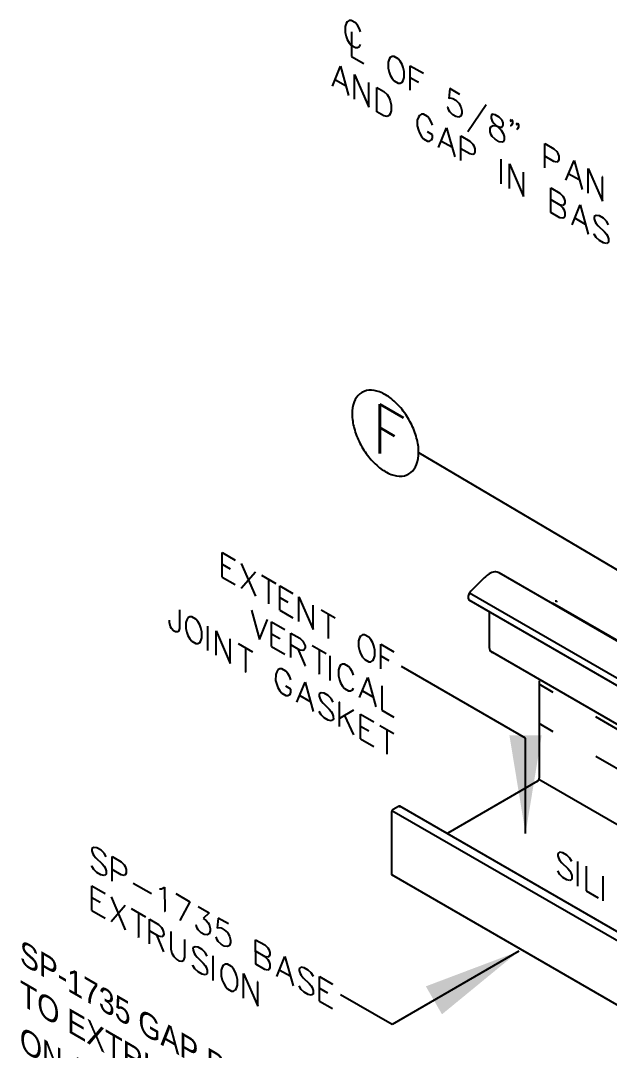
# Model space of a CAD drawing. Header units: inches. Extents: x 0 to 10293, y 0 to 4182.
# Drawn here: x 104.29 to 113.29, y 33.28 to 49.01 of the extents above; entities that cross this region are included whole.
import ezdxf

# ---------------------------------------------------------------- set-up
doc = ezdxf.new("R2010")
doc.units = ezdxf.units.IN
doc.header["$LTSCALE"] = 48
doc.header["$MEASUREMENT"] = 0
doc.linetypes.add('HIDDEN2', pattern=[0.1875, 0.125, -0.0625])
doc.styles.add('SIMPLEX', font='SIMPLEX.SHX')
doc.dimstyles.new('CENTRIA', dxfattribs={"dimscale": 4, "dimtxt": 0.09375, "dimasz": 0.0938, "dimexe": 0.18, "dimexo": 0.0625, "dimgap": 0.0625, "dimtad": 3, "dimdec": 4, "dimzin": 1, "dimdsep": 46, "dimlunit": 4, "dimtxsty": 'SIMPLEX', "dimcen": 0.09, "dimclrt": 2, "dimadec": 0, "dimazin": 0, "dimtfac": 1, "dimtdec": 4, "dimtmove": 0, "dimatfit": 3, "dimfxl": 0, "dimtolj": 1, "dimtzin": 0, "dimarcsym": 0})

msp = doc.modelspace()

# ---------------------------------------------------------------- linework, layer by layer
at = {"extrusion": (0, -1, -1.83696e-16)}
for p, q in [((109.2682, 48.96642), (109.25328, 48.92133)), ((109.284, 48.99276), (109.2682, 48.96642)), ((109.31472, 49.01151), (109.284, 48.99276)), ((109.34543, 49.01099), (109.31472, 49.01151)), ((109.40774, 48.97502), (109.34543, 49.01099)), ((109.43845, 48.94005), (109.40774, 48.97502)), ((109.46916, 48.88584), (109.43845, 48.94005)), ((109.25328, 48.92133), (109.25327, 48.83216)), ((109.25327, 48.83216), (109.26818, 48.76985)), ((109.26818, 48.76985), (109.28398, 48.72526)), ((109.34981, 48.84026), (109.34978, 48.46535)), ((109.48496, 48.84125), (109.46916, 48.88584)), ((109.28398, 48.72526), (109.31469, 48.67206)), ((109.31469, 48.67206), (109.3454, 48.63608)), ((109.3454, 48.63608), (109.40771, 48.60011)), ((109.43842, 48.60061), (109.46914, 48.61834)), ((109.46914, 48.61834), (109.48494, 48.64468)), ((109.48494, 48.64468), (109.48406, 48.64519)), ((109.34978, 48.46535), (109.53582, 48.35792)), ((109.40771, 48.60011), (109.43842, 48.60061)), ((109.96848, 48.46476), (109.93777, 48.44703)), ((109.9992, 48.46526), (109.96848, 48.46476)), ((109.9992, 48.46526), (109.99832, 48.46577)), ((110.06151, 48.42928), (109.9992, 48.46526)), ((109.05662, 48.00942), (109.18039, 48.31287)), ((109.18039, 48.31287), (109.30322, 47.86702)), ((109.53582, 48.35792), (109.53494, 48.35842)), ((109.90617, 48.37611), (109.90616, 48.28694)), ((109.92197, 48.42069), (109.90617, 48.37611)), ((109.93777, 48.44703), (109.92197, 48.42069)), ((110.09222, 48.39331), (110.06151, 48.42928)), ((110.12293, 48.34011), (110.09222, 48.39331)), ((110.13872, 48.29552), (110.12293, 48.34011)), ((110.15364, 48.2332), (110.13872, 48.29552)), ((110.24664, 47.94745), (110.24667, 48.32236)), ((110.24667, 48.32236), (110.44763, 48.20631)), ((109.39624, 47.8133), (109.39627, 48.18821)), ((109.39627, 48.18821), (109.61299, 47.68814)), ((109.90616, 48.28694), (109.92195, 48.22411)), ((109.92195, 48.22411), (109.93774, 48.17852)), ((109.93774, 48.17852), (109.96846, 48.12531)), ((110.13871, 48.09895), (110.15363, 48.14404)), ((110.15363, 48.14404), (110.15364, 48.2332)), ((110.24666, 48.14301), (110.37039, 48.07156)), ((110.44763, 48.20631), (110.44675, 48.20682)), ((109.10227, 48.1077), (109.25759, 48.018)), ((109.25759, 48.018), (109.25672, 48.01851)), ((109.61302, 48.06305), (109.61215, 48.06355)), ((109.61299, 47.68814), (109.61302, 48.06305)), ((109.73673, 47.61668), (109.73676, 47.99159)), ((109.73676, 47.99159), (109.8447, 47.92926)), ((109.96846, 48.12531), (109.99917, 48.09035)), ((109.99917, 48.09035), (110.06148, 48.05437)), ((110.06148, 48.05437), (110.09219, 48.05386)), ((110.09219, 48.05386), (110.12291, 48.07159)), ((110.12291, 48.07159), (110.13871, 48.09895)), ((110.37039, 48.07156), (110.36951, 48.07207)), ((109.30322, 47.86702), (109.30234, 47.86753)), ((109.8447, 47.92926), (109.89121, 47.88417)), ((109.89121, 47.88417), (109.92192, 47.83097)), ((109.92192, 47.83097), (109.93771, 47.78638)), ((110.84955, 47.97422), (110.83374, 47.82223)), ((110.83374, 47.82223), (110.84954, 47.83135)), ((110.84954, 47.83135), (110.89605, 47.82172)), ((111.004, 47.88503), (110.84955, 47.97422)), ((110.89605, 47.82172), (110.94169, 47.79537)), ((109.93771, 47.78638), (109.95263, 47.72406)), ((109.95263, 47.72406), (109.95262, 47.63489)), ((110.81881, 47.68798), (110.81794, 47.68848)), ((110.83373, 47.6439), (110.81881, 47.68798)), ((110.94169, 47.79537), (110.98819, 47.75128)), ((110.98819, 47.75128), (111.01978, 47.69656)), ((111.01978, 47.69656), (111.0347, 47.63526)), ((111.40593, 47.72387), (111.1277, 47.31303)), ((109.73673, 47.61668), (109.73585, 47.61719)), ((109.84467, 47.55435), (109.73673, 47.61668)), ((109.89118, 47.54472), (109.84467, 47.55435)), ((109.9219, 47.56346), (109.89118, 47.54472)), ((109.9377, 47.58981), (109.9219, 47.56346)), ((109.95262, 47.63489), (109.9377, 47.58981)), ((110.37035, 47.53655), (110.35455, 47.49197)), ((110.38527, 47.5634), (110.37035, 47.53655)), ((110.41687, 47.58062), (110.38527, 47.5634)), ((110.44758, 47.58113), (110.41687, 47.58062)), ((110.50901, 47.54565), (110.44758, 47.58113)), ((110.5406, 47.50917), (110.50901, 47.54565)), ((110.57131, 47.45597), (110.5406, 47.50917)), ((110.84952, 47.61654), (110.83373, 47.6439)), ((110.89603, 47.57245), (110.84952, 47.61654)), ((110.94167, 47.5461), (110.89603, 47.57245)), ((110.98818, 47.53647), (110.94167, 47.5461)), ((111.01977, 47.55369), (110.98818, 47.53647)), ((111.0347, 47.59878), (111.01977, 47.55369)), ((111.0347, 47.63526), (111.0347, 47.59878)), ((111.49894, 47.58099), (111.48314, 47.55464)), ((111.48314, 47.55464), (111.48314, 47.51918)), ((111.48314, 47.51918), (111.49893, 47.47358)), ((111.54458, 47.57287), (111.49894, 47.58099)), ((111.54458, 47.57287), (111.5437, 47.57338)), ((111.60688, 47.5369), (111.54458, 47.57287)), ((111.65339, 47.4918), (111.60688, 47.5369)), ((110.35455, 47.49197), (110.35454, 47.4028)), ((110.35454, 47.4028), (110.37033, 47.33998)), ((110.58623, 47.41189), (110.57131, 47.45597)), ((110.67923, 47.07243), (110.80299, 47.37589)), ((110.80299, 47.37589), (110.9267, 46.92953)), ((111.46733, 47.36719), (111.48313, 47.39353)), ((111.46733, 47.31349), (111.46733, 47.36719)), ((111.48313, 47.39353), (111.51385, 47.41126)), ((111.49893, 47.47358), (111.52965, 47.43862)), ((111.51385, 47.41126), (111.56036, 47.40264)), ((111.52965, 47.43862), (111.59108, 47.38491)), ((111.56036, 47.40264), (111.62179, 47.38541)), ((111.59108, 47.38491), (111.63758, 47.33981)), ((111.62179, 47.38541), (111.65339, 47.38439)), ((111.66831, 47.44772), (111.65339, 47.4918)), ((111.65339, 47.38439), (111.66831, 47.41226)), ((111.66831, 47.41226), (111.66831, 47.44772)), ((111.77713, 47.40211), (111.77625, 47.40261)), ((111.77713, 47.49229), (111.79205, 47.5009)), ((111.79205, 47.46544), (111.77713, 47.49229)), ((111.79205, 47.41173), (111.77713, 47.40211)), ((111.79205, 47.5009), (111.80785, 47.47455)), ((111.80785, 47.47455), (111.79205, 47.46544)), ((111.80785, 47.43808), (111.79205, 47.41173)), ((111.80785, 47.47455), (111.80785, 47.43808)), ((111.86927, 47.3489), (111.86839, 47.34941)), ((111.88507, 47.35802), (111.86927, 47.3489)), ((111.86928, 47.43908), (111.88508, 47.44718)), ((111.88507, 47.41172), (111.86928, 47.43908)), ((111.90087, 47.42084), (111.88507, 47.41172)), ((111.90087, 47.38436), (111.88507, 47.35802)), ((111.88508, 47.44718), (111.90087, 47.42084)), ((111.90087, 47.42084), (111.90087, 47.38436)), ((110.37033, 47.33998), (110.38525, 47.2959)), ((110.38525, 47.2959), (110.41684, 47.24118)), ((110.41684, 47.24118), (110.44755, 47.20622)), ((110.44755, 47.20622), (110.50898, 47.17074)), ((110.50899, 47.31361), (110.50811, 47.31412)), ((110.58622, 47.26902), (110.50899, 47.31361)), ((110.57129, 47.18847), (110.58621, 47.21532)), ((110.58621, 47.21532), (110.58622, 47.26902)), ((111.01972, 46.87581), (111.01975, 47.25072)), ((111.01975, 47.25072), (111.1584, 47.17066)), ((111.1277, 47.31303), (111.12682, 47.31353)), ((111.48312, 47.2689), (111.46733, 47.31349)), ((111.49892, 47.24154), (111.48312, 47.2689)), ((111.54455, 47.19796), (111.49892, 47.24154)), ((111.60685, 47.16199), (111.54455, 47.19796)), ((111.63758, 47.33981), (111.6683, 47.28661)), ((111.6683, 47.28661), (111.68409, 47.24202)), ((111.68409, 47.24202), (111.68409, 47.18832)), ((110.50898, 47.17074), (110.54057, 47.16973)), ((110.54057, 47.16973), (110.57129, 47.18847)), ((110.72575, 47.17021), (110.8802, 47.08102)), ((110.8802, 47.08102), (110.87932, 47.08153)), ((111.01973, 47.05415), (111.01886, 47.05466)), ((111.15839, 46.97408), (111.01973, 47.05415)), ((111.1584, 47.17066), (111.20491, 47.12556)), ((111.20491, 47.12556), (111.22071, 47.09921)), ((111.22071, 47.09921), (111.23562, 47.05412)), ((111.23562, 47.05412), (111.23562, 47.00143)), ((111.65337, 47.15235), (111.60685, 47.16199)), ((111.66829, 47.16198), (111.65337, 47.15235)), ((111.68409, 47.18832), (111.66829, 47.16198)), ((112.30188, 46.76064), (112.30191, 47.13555)), ((112.30191, 47.13555), (112.44144, 47.05498)), ((112.44144, 47.05498), (112.48795, 47.00988)), ((110.9267, 46.92953), (110.92582, 46.93004)), ((111.2049, 46.96546), (111.15839, 46.97408)), ((111.2207, 46.97357), (111.2049, 46.96546)), ((111.23562, 47.00143), (111.2207, 46.97357)), ((111.63755, 46.89397), (111.63667, 46.89448)), ((111.63752, 46.51906), (111.63755, 46.89397)), ((112.30189, 46.93897), (112.30102, 46.93948)), ((112.44143, 46.8584), (112.30189, 46.93897)), ((112.48795, 47.00988), (112.50287, 46.98303)), ((112.51866, 46.88474), (112.50286, 46.85839)), ((112.50287, 46.98303), (112.51866, 46.93844)), ((112.51866, 46.93844), (112.51866, 46.88474)), ((111.76126, 46.44761), (111.76129, 46.82252)), ((111.76129, 46.82252), (111.97801, 46.32244)), ((112.48794, 46.84877), (112.44143, 46.8584)), ((112.50286, 46.85839), (112.48794, 46.84877)), ((112.62658, 46.57314), (112.75034, 46.8766)), ((112.75034, 46.8766), (112.87405, 46.43024)), ((112.96707, 46.37652), (112.9671, 46.75143)), ((112.9671, 46.75143), (113.18295, 46.25186)), ((111.97804, 46.69735), (111.97716, 46.69786)), ((111.97801, 46.32244), (111.97804, 46.69735)), ((112.6731, 46.67092), (112.82755, 46.58173)), ((112.82755, 46.58173), (112.82667, 46.58223)), ((113.18298, 46.62677), (113.1821, 46.62728)), ((113.18295, 46.25186), (113.18298, 46.62677)), ((112.39485, 46.08174), (112.39488, 46.45665)), ((112.39488, 46.45665), (112.53441, 46.37607)), ((112.87405, 46.43024), (112.87317, 46.43074)), ((112.39487, 46.27831), (112.5344, 46.19774)), ((112.53441, 46.37607), (112.58092, 46.33098)), ((112.58092, 46.33098), (112.59584, 46.30514)), ((112.59584, 46.30514), (112.61163, 46.25954)), ((112.61163, 46.25954), (112.61163, 46.22407)), ((112.5344, 46.19774), (112.53352, 46.19824)), ((112.5344, 46.19774), (112.58091, 46.15264)), ((112.58091, 46.1881), (112.5344, 46.19774)), ((112.59583, 46.19773), (112.58091, 46.1881)), ((112.58091, 46.15264), (112.59583, 46.12579)), ((112.61163, 46.22407), (112.59583, 46.19773)), ((112.59583, 46.12579), (112.61162, 46.0812)), ((112.71955, 45.89424), (112.84331, 46.1977)), ((112.84331, 46.1977), (112.96702, 45.75133)), ((112.39485, 46.08174), (112.39397, 46.08224)), ((112.53438, 46.00116), (112.39485, 46.08174)), ((112.5809, 45.99153), (112.53438, 46.00116)), ((112.59582, 46.00115), (112.5809, 45.99153)), ((112.61161, 46.0275), (112.59582, 46.00115)), ((112.61162, 46.0812), (112.61161, 46.0275)), ((112.76607, 45.99201), (112.92052, 45.90282)), ((113.06007, 46.01883), (113.06006, 45.98336)), ((113.06006, 45.98336), (113.07498, 45.93928)), ((113.09078, 46.03655), (113.06007, 46.01883)), ((113.07498, 45.93928), (113.09077, 45.91192)), ((113.1373, 46.02793), (113.09078, 46.03655)), ((113.19872, 45.99246), (113.1373, 46.02793)), ((113.24523, 45.94737), (113.19872, 45.99246)), ((113.27595, 45.89416), (113.24523, 45.94737)), ((112.92052, 45.90282), (112.91964, 45.90333)), ((113.09077, 45.91192), (113.12149, 45.87595)), ((113.12149, 45.87595), (113.21451, 45.78677)), ((113.21451, 45.78677), (113.24522, 45.75079)), ((112.96702, 45.75133), (112.96614, 45.75184)), ((113.06005, 45.75132), (113.05917, 45.75183)), ((113.09076, 45.69711), (113.06005, 45.75132)), ((113.13727, 45.65302), (113.09076, 45.69711)), ((113.1987, 45.61755), (113.13727, 45.65302)), ((113.27592, 45.62666), (113.24521, 45.60792)), ((113.24522, 45.75079), (113.26101, 45.72444)), ((113.26101, 45.72444), (113.27593, 45.68036)), ((113.27593, 45.68036), (113.27592, 45.62666)), ((113.24521, 45.60792), (113.1987, 45.61755)), ((107.36972, 40.88716), (107.57099, 40.77149)), ((107.37019, 40.5119), (107.36972, 40.88716)), ((107.57099, 40.77149), (107.57023, 40.77197)), ((107.3699, 40.70836), (107.49339, 40.63707)), ((107.49339, 40.63707), (107.49263, 40.63755)), ((107.66322, 40.71804), (107.88016, 40.21756)), ((107.66368, 40.34278), (107.8797, 40.59283)), ((107.8797, 40.59283), (107.87894, 40.5933)), ((107.37019, 40.5119), (107.57069, 40.3967)), ((107.97269, 40.5389), (108.1892, 40.41455)), ((108.08093, 40.4763), (108.08063, 40.10151)), ((107.57069, 40.3967), (107.56993, 40.39718)), ((108.1892, 40.41455), (108.18844, 40.41503)), ((108.25064, 40.00369), (108.25093, 40.37847)), ((108.25093, 40.37847), (108.45217, 40.26194)), ((107.88016, 40.21756), (107.8794, 40.21804)), ((108.25111, 40.19968), (108.37461, 40.12838)), ((108.37461, 40.12838), (108.37384, 40.12886)), ((108.45217, 40.26194), (108.45141, 40.26242)), ((108.54443, 40.20936), (108.76061, 39.70935)), ((108.54489, 39.83409), (108.54443, 40.20936)), ((106.72077, 40.01171), (106.72078, 39.72651)), ((107.81823, 40.00378), (107.94143, 39.5577)), ((108.08063, 40.10151), (108.07987, 40.10199)), ((108.25064, 40.00369), (108.45187, 39.88716)), ((108.76091, 40.08414), (108.76015, 40.08462)), ((108.76061, 39.70935), (108.76091, 40.08414)), ((108.8844, 40.01285), (109.10088, 39.88763)), ((106.56585, 39.85185), (106.56509, 39.85232)), ((106.56603, 39.81565), (106.56585, 39.85185)), ((106.58156, 39.7531), (106.56603, 39.81565)), ((106.82874, 39.86037), (106.81301, 39.81566)), ((106.81301, 39.81566), (106.81349, 39.72645)), ((106.84457, 39.8874), (106.82874, 39.86037)), ((106.87487, 39.90537), (106.84457, 39.8874)), ((106.90603, 39.9052), (106.87487, 39.90537)), ((106.90603, 39.9052), (106.90526, 39.90567)), ((106.96775, 39.86912), (106.90603, 39.9052)), ((106.99912, 39.8336), (106.96775, 39.86912)), ((107.0298, 39.78004), (106.99912, 39.8336)), ((107.94143, 39.5577), (108.06522, 39.8612)), ((108.06522, 39.8612), (108.06446, 39.86168)), ((108.12741, 39.44986), (108.12695, 39.82512)), ((108.12695, 39.82512), (108.32818, 39.70859)), ((108.45187, 39.88716), (108.45111, 39.88763)), ((108.99264, 39.95024), (108.99311, 39.57498)), ((109.10088, 39.88763), (109.10012, 39.88811)), ((106.59691, 39.72674), (106.58156, 39.7531)), ((106.62748, 39.69084), (106.59691, 39.72674)), ((106.65874, 39.673), (106.62748, 39.69084)), ((106.6899, 39.67282), (106.65874, 39.673)), ((106.70505, 39.6818), (106.6899, 39.67282)), ((106.72078, 39.72651), (106.70505, 39.6818)), ((106.81349, 39.72645), (106.82902, 39.6639)), ((106.82902, 39.6639), (106.84445, 39.61902)), ((107.04522, 39.73515), (107.0298, 39.78004)), ((107.06075, 39.6726), (107.04522, 39.73515)), ((107.06048, 39.58387), (107.06075, 39.6726)), ((107.15301, 39.76261), (107.15225, 39.76309)), ((107.15347, 39.38735), (107.15301, 39.76261)), ((107.27696, 39.31606), (107.27726, 39.69084)), ((107.27726, 39.69084), (107.49344, 39.19084)), ((108.12713, 39.64633), (108.25062, 39.57503)), ((108.32818, 39.70859), (108.32742, 39.70907)), ((108.4209, 39.28074), (108.4212, 39.65553)), ((108.4212, 39.65553), (108.55994, 39.57555)), ((106.84445, 39.61902), (106.87512, 39.56545)), ((106.87512, 39.56545), (106.90573, 39.53041)), ((106.90573, 39.53041), (106.96746, 39.49433)), ((106.96746, 39.49433), (106.99861, 39.49416)), ((106.99861, 39.49416), (107.0297, 39.51251)), ((107.0297, 39.51251), (107.0455, 39.53869)), ((107.0455, 39.53869), (107.06048, 39.58387)), ((107.49374, 39.56563), (107.49298, 39.5661)), ((107.49344, 39.19084), (107.49374, 39.56563)), ((107.61723, 39.49433), (107.83372, 39.36912)), ((108.25062, 39.57503), (108.24986, 39.57551)), ((108.55994, 39.57555), (108.60653, 39.53049)), ((108.60653, 39.53049), (108.62185, 39.50328)), ((108.62185, 39.50328), (108.63731, 39.45925)), ((108.99311, 39.57498), (108.99235, 39.57545)), ((109.45687, 39.53936), (109.45657, 39.44978)), ((109.47185, 39.58455), (109.45687, 39.53936)), ((109.48765, 39.61073), (109.47185, 39.58455)), ((109.5187, 39.62822), (109.48765, 39.61073)), ((109.5491, 39.62852), (109.5187, 39.62822)), ((109.5491, 39.62852), (109.54834, 39.62899)), ((109.61086, 39.5933), (109.5491, 39.62852)), ((109.64219, 39.55693), (109.61086, 39.5933)), ((109.6729, 39.50422), (109.64219, 39.55693)), ((109.68833, 39.45933), (109.6729, 39.50422)), ((109.79654, 39.11067), (109.79684, 39.48546)), ((109.79684, 39.48546), (109.99735, 39.37026)), ((107.72547, 39.43173), (107.72518, 39.05694)), ((107.83372, 39.36912), (107.83296, 39.3696)), ((108.12741, 39.44986), (108.32788, 39.33381)), ((108.32788, 39.33381), (108.32712, 39.33428)), ((108.42062, 39.47721), (108.41986, 39.47769)), ((108.56012, 39.39675), (108.42062, 39.47721)), ((108.52886, 39.4146), (108.63739, 39.15553)), ((108.60653, 39.38789), (108.56012, 39.39675)), ((108.62168, 39.39688), (108.60653, 39.38789)), ((108.63748, 39.42305), (108.62168, 39.39688)), ((108.63731, 39.45925), (108.63748, 39.42305)), ((108.74516, 39.46818), (108.96165, 39.34297)), ((108.85341, 39.40557), (108.85387, 39.03031)), ((108.96165, 39.34297), (108.96089, 39.34344)), ((109.45657, 39.44978), (109.47213, 39.38808)), ((109.47213, 39.38808), (109.48755, 39.3432)), ((109.48755, 39.3432), (109.51823, 39.28963)), ((109.70386, 39.39678), (109.68833, 39.45933)), ((109.70355, 39.30719), (109.70386, 39.39678)), ((109.99735, 39.37026), (109.99659, 39.37074)), ((109.02341, 39.30775), (109.02265, 39.30823)), ((109.02387, 38.93249), (109.02341, 39.30775)), ((109.20949, 39.18224), (109.17844, 39.16474)), ((109.23989, 39.18254), (109.20949, 39.18224)), ((109.30162, 39.14646), (109.23989, 39.18254)), ((109.51823, 39.28963), (109.54956, 39.25325)), ((109.54956, 39.25325), (109.61132, 39.21804)), ((109.61132, 39.21804), (109.64172, 39.21834)), ((109.64172, 39.21834), (109.67277, 39.23583)), ((109.67277, 39.23583), (109.68861, 39.26287)), ((109.68861, 39.26287), (109.70355, 39.30719)), ((109.79629, 39.308), (109.92055, 39.23623)), ((109.92055, 39.23623), (109.91979, 39.2367)), ((107.72518, 39.05694), (107.72442, 39.05742)), ((108.18894, 39.02133), (108.18867, 38.9326)), ((108.20468, 39.06603), (108.18894, 39.02133)), ((108.21972, 39.09269), (108.20468, 39.06603)), ((108.25081, 39.11104), (108.21972, 39.09269)), ((108.28196, 39.11086), (108.25081, 39.11104)), ((108.34369, 39.07479), (108.28196, 39.11086)), ((108.3743, 39.03975), (108.34369, 39.07479)), ((108.40573, 38.9857), (108.3743, 39.03975)), ((108.63739, 39.15553), (108.63662, 39.156)), ((108.85387, 39.03031), (108.85311, 39.03079)), ((109.14763, 39.09252), (109.14736, 39.00379)), ((109.1626, 39.13771), (109.14763, 39.09252)), ((109.17844, 39.16474), (109.1626, 39.13771)), ((109.33298, 39.11094), (109.30162, 39.14646)), ((109.36366, 39.05737), (109.33298, 39.11094)), ((109.37909, 39.01249), (109.36366, 39.05737)), ((108.18867, 38.9326), (108.2042, 38.87004)), ((108.2042, 38.87004), (108.21962, 38.82516)), ((108.42116, 38.94082), (108.40573, 38.9857)), ((108.5134, 38.60218), (108.63719, 38.90567)), ((108.63719, 38.90567), (108.76114, 38.45911)), ((109.14736, 39.00379), (109.16289, 38.94124)), ((109.16289, 38.94124), (109.17831, 38.89636)), ((109.17831, 38.89636), (109.20899, 38.84279)), ((109.47209, 38.67337), (109.59587, 38.97687)), ((109.59587, 38.97687), (109.71907, 38.53079)), ((108.21962, 38.82516), (108.25106, 38.77112)), ((108.25106, 38.77112), (108.28167, 38.73608)), ((108.28167, 38.73608), (108.34339, 38.7)), ((108.34342, 38.84346), (108.34266, 38.84394)), ((108.34339, 38.7), (108.37455, 38.69982)), ((108.42116, 38.79822), (108.34342, 38.84346)), ((108.37455, 38.69982), (108.40564, 38.71817)), ((108.40564, 38.71817), (108.42068, 38.74483)), ((108.42068, 38.74483), (108.42116, 38.79822)), ((108.55998, 38.69971), (108.71473, 38.61057)), ((108.85395, 38.72659), (108.8534, 38.69172)), ((108.88427, 38.74541), (108.85395, 38.72659)), ((108.93065, 38.73569), (108.88427, 38.74541)), ((108.99241, 38.70048), (108.93065, 38.73569)), ((109.03899, 38.65542), (108.99241, 38.70048)), ((109.20899, 38.84279), (109.24035, 38.80727)), ((109.24035, 38.80727), (109.30208, 38.7712)), ((109.30208, 38.7712), (109.33248, 38.7715)), ((109.33248, 38.7715), (109.36357, 38.78985)), ((109.36357, 38.78985), (109.37937, 38.81602)), ((109.37937, 38.81602), (109.37861, 38.8165)), ((109.5187, 38.77177), (109.67266, 38.68225)), ((109.81236, 38.85165), (109.81206, 38.47686)), ((108.71473, 38.61057), (108.71397, 38.61105)), ((108.8534, 38.69172), (108.86882, 38.64684)), ((108.86882, 38.64684), (108.88417, 38.62049)), ((108.88417, 38.62049), (108.91551, 38.58411)), ((108.91551, 38.58411), (109.00794, 38.49533)), ((109.06967, 38.60185), (109.03899, 38.65542)), ((109.16241, 38.60265), (109.16165, 38.60313)), ((109.16288, 38.22739), (109.16241, 38.60265)), ((109.67266, 38.68225), (109.6719, 38.68272)), ((108.76114, 38.45911), (108.76038, 38.45959)), ((108.85385, 38.45906), (108.85309, 38.45954)), ((108.88453, 38.40549), (108.85385, 38.45906)), ((108.93111, 38.36043), (108.88453, 38.40549)), ((109.00794, 38.49533), (109.03928, 38.45895)), ((109.03928, 38.45895), (109.05463, 38.4326)), ((109.05463, 38.4326), (109.07006, 38.38771)), ((109.07006, 38.38771), (109.07034, 38.33384)), ((109.3789, 38.47744), (109.16298, 38.35232)), ((109.24023, 38.39629), (109.37936, 38.10217)), ((109.48714, 38.41483), (109.68837, 38.2983)), ((109.4876, 38.03957), (109.48714, 38.41483)), ((109.71907, 38.53079), (109.71831, 38.53126)), ((109.81206, 38.47686), (109.99731, 38.37035)), ((108.99287, 38.32521), (108.93111, 38.36043)), ((109.03928, 38.31635), (108.99287, 38.32521)), ((109.07034, 38.33384), (109.03928, 38.31635)), ((109.16298, 38.35232), (109.16222, 38.3528)), ((109.48732, 38.23603), (109.61081, 38.16474)), ((109.68837, 38.2983), (109.68761, 38.29878)), ((109.78139, 38.24524), (109.99711, 38.1205)), ((109.99731, 38.37035), (109.99655, 38.37083)), ((109.37936, 38.10217), (109.3786, 38.10265)), ((109.61081, 38.16474), (109.61005, 38.16522)), ((109.88887, 38.18311), (109.88934, 37.80784)), ((109.99711, 38.1205), (109.99635, 38.12097)), ((109.4876, 38.03957), (109.68807, 37.92351)), ((109.68807, 37.92351), (109.68731, 37.92399)), ((109.88934, 37.80784), (109.88857, 37.80832)), ((105.40955, 36.38267), (105.37919, 36.36429)), ((105.37919, 36.36429), (105.37956, 36.32859)), ((105.45608, 36.37343), (105.40955, 36.38267)), ((105.51882, 36.33802), (105.45608, 36.37343)), ((105.56444, 36.29386), (105.51882, 36.33802)), ((105.37956, 36.32859), (105.39399, 36.28429)), ((105.39399, 36.28429), (105.4102, 36.25812)), ((105.4102, 36.25812), (105.44044, 36.2219)), ((105.44044, 36.2219), (105.53424, 36.13202)), ((105.5955, 36.2394), (105.56444, 36.29386)), ((105.68777, 36.24061), (105.82728, 36.15973)), ((105.68839, 35.86483), (105.68777, 36.24061)), ((112.53272, 36.30746), (112.50166, 36.28996)), ((112.50166, 36.28996), (112.50184, 36.25377)), ((112.50184, 36.25377), (112.51729, 36.20974)), ((112.51729, 36.20974), (112.53262, 36.18253)), ((112.53262, 36.18253), (112.56322, 36.14749)), ((112.57912, 36.29859), (112.53272, 36.30746)), ((112.64089, 36.26338), (112.57912, 36.29859)), ((112.68747, 36.21832), (112.64089, 36.26338)), ((112.71814, 36.16475), (112.68747, 36.21832)), ((105.37873, 36.09706), (105.37745, 36.09784)), ((105.40983, 36.04405), (105.37873, 36.09706)), ((105.45673, 35.99911), (105.40983, 36.04405)), ((105.53424, 36.13202), (105.56452, 36.09725)), ((105.56452, 36.09725), (105.58069, 36.06962)), ((105.58069, 36.06962), (105.59512, 36.02532)), ((105.59512, 36.02532), (105.59504, 35.97216)), ((105.68785, 36.04399), (105.68657, 36.04477)), ((105.82736, 35.96311), (105.68785, 36.04399)), ((105.82728, 36.15973), (105.87418, 36.11479)), ((105.87418, 36.11479), (105.88907, 36.08794)), ((105.88907, 36.08794), (105.90479, 36.04286)), ((105.90479, 36.04286), (105.90471, 35.98971)), ((112.56322, 36.14749), (112.65639, 36.05737)), ((112.65639, 36.05737), (112.68699, 36.02233)), ((112.81086, 36.16469), (112.81009, 36.16517)), ((112.81056, 35.78991), (112.81086, 36.16469)), ((112.93435, 36.0934), (112.93481, 35.71814)), ((105.51815, 35.96302), (105.45673, 35.99911)), ((105.56468, 35.95378), (105.51815, 35.96302)), ((105.59504, 35.97216), (105.56468, 35.95378)), ((105.87389, 35.95387), (105.82736, 35.96311)), ((105.88973, 35.96339), (105.87389, 35.95387)), ((105.90471, 35.98971), (105.88973, 35.96339)), ((112.50153, 36.02158), (112.50077, 36.02205)), ((112.533, 35.96839), (112.50153, 36.02158)), ((112.57883, 35.92381), (112.533, 35.96839)), ((112.64059, 35.88859), (112.57883, 35.92381)), ((112.68696, 35.87887), (112.64059, 35.88859)), ((112.71805, 35.89722), (112.68696, 35.87887)), ((112.68699, 36.02233), (112.70231, 35.99511)), ((112.70231, 35.99511), (112.71777, 35.95109)), ((112.71777, 35.95109), (112.71805, 35.89722)), ((113.19734, 35.94165), (113.19658, 35.94213)), ((113.19704, 35.56687), (113.19734, 35.94165)), ((105.37864, 35.79413), (105.57956, 35.67717)), ((105.37925, 35.41835), (105.37864, 35.79413)), ((106.01249, 35.83807), (106.29154, 35.67776)), ((106.41422, 35.74906), (106.44541, 35.7492)), ((106.44541, 35.7492), (106.49157, 35.77565)), ((106.49157, 35.77565), (106.49222, 35.40133)), ((112.93481, 35.71814), (113.12006, 35.61163)), ((105.37917, 35.61497), (105.50333, 35.54347)), ((105.57956, 35.67717), (105.57829, 35.67795)), ((105.67303, 35.62444), (105.88868, 35.12455)), ((106.29154, 35.67776), (106.29026, 35.67854)), ((106.66181, 35.67746), (106.87812, 35.55256)), ((106.87812, 35.55256), (106.72388, 35.26705)), ((113.12006, 35.61163), (113.1193, 35.61211)), ((105.37925, 35.41835), (105.58021, 35.30284)), ((105.50333, 35.54347), (105.50205, 35.54426)), ((105.67237, 35.24944), (105.88935, 35.49954)), ((105.88935, 35.49954), (105.88807, 35.50033)), ((105.9815, 35.44614), (106.19781, 35.32125)), ((106.49222, 35.40133), (106.49094, 35.40211)), ((107.00228, 35.48107), (107.17252, 35.38287)), ((105.58021, 35.30284), (105.57894, 35.30362)), ((106.09028, 35.38258), (106.08961, 35.00758)), ((106.19781, 35.32125), (106.19653, 35.32203)), ((106.25985, 34.90938), (106.26051, 35.28438)), ((106.26051, 35.28438), (106.39874, 35.20428)), ((106.72388, 35.26705), (106.7226, 35.26783)), ((107.17252, 35.38287), (107.07925, 35.29359)), ((107.07925, 35.29359), (107.12533, 35.26689)), ((107.12533, 35.26689), (107.15688, 35.23133)), ((107.31075, 35.30277), (107.29639, 35.15045)), ((107.46564, 35.21396), (107.31075, 35.30277)), ((105.88868, 35.12455), (105.8874, 35.12533)), ((106.25977, 35.106), (106.25849, 35.10679)), ((106.39928, 35.02512), (106.25977, 35.106)), ((106.39874, 35.20428), (106.44564, 35.15934)), ((106.44564, 35.15934), (106.46057, 35.13396)), ((106.46057, 35.13396), (106.47629, 35.08887)), ((106.47629, 35.08887), (106.47666, 35.05318)), ((106.58436, 35.09816), (106.58514, 34.82869)), ((106.97146, 35.19545), (106.97018, 35.19623)), ((106.98718, 35.15037), (106.97146, 35.19545)), ((107.00207, 35.12353), (106.98718, 35.15037)), ((107.04897, 35.07859), (107.00207, 35.12353)), ((107.15688, 35.23133), (107.17177, 35.20449)), ((107.17177, 35.20449), (107.18703, 35.14195)), ((107.1874, 35.10625), (107.17197, 35.06248)), ((107.18703, 35.14195), (107.1874, 35.10625)), ((107.29639, 35.15045), (107.31095, 35.16076)), ((107.31095, 35.16076), (107.35748, 35.15152)), ((107.35748, 35.15152), (107.40355, 35.12482)), ((107.40355, 35.12482), (107.45045, 35.07988)), ((107.45045, 35.07988), (107.48152, 35.02541)), ((106.08961, 35.00758), (106.08833, 35.00836)), ((106.36858, 35.04389), (106.47616, 34.78449)), ((106.44584, 35.01733), (106.39928, 35.02512)), ((106.46164, 35.02541), (106.44584, 35.01733)), ((106.47666, 35.05318), (106.46164, 35.02541)), ((106.80068, 34.97326), (106.7994, 34.97404)), ((106.80146, 34.70379), (106.80068, 34.97326)), ((107.09504, 35.05189), (107.04897, 35.07859)), ((107.14161, 35.0441), (107.09504, 35.05189)), ((107.17197, 35.06248), (107.14161, 35.0441)), ((107.27993, 35.01716), (107.27865, 35.01794)), ((107.29564, 34.97207), (107.27993, 35.01716)), ((107.31185, 34.9459), (107.29564, 34.97207)), ((107.35747, 34.90175), (107.31185, 34.9459)), ((107.48152, 35.02541), (107.49678, 34.96287)), ((107.49715, 34.92718), (107.48172, 34.88341)), ((107.49678, 34.96287), (107.49715, 34.92718)), ((107.88288, 34.9721), (108.02243, 34.89267)), ((107.88353, 34.59777), (107.88288, 34.9721)), ((106.47616, 34.78449), (106.47488, 34.78527)), ((106.58514, 34.82869), (106.60041, 34.76615)), ((106.60041, 34.76615), (106.63151, 34.71314)), ((106.95635, 34.86476), (106.92472, 34.84715)), ((106.92472, 34.84715), (106.92509, 34.81146)), ((106.92509, 34.81146), (106.9408, 34.76637)), ((106.9408, 34.76637), (106.95569, 34.73953)), ((107.00161, 34.8563), (106.95635, 34.86476)), ((107.06435, 34.82088), (107.00161, 34.8563)), ((107.10997, 34.77673), (107.06435, 34.82088)), ((107.14103, 34.72226), (107.10997, 34.77673)), ((107.40355, 34.87505), (107.35747, 34.90175)), ((107.45008, 34.86581), (107.40355, 34.87505)), ((107.48172, 34.88341), (107.45008, 34.86581)), ((107.88345, 34.79439), (108.02168, 34.71429)), ((108.02243, 34.89267), (108.06933, 34.84773)), ((108.06933, 34.84773), (108.08422, 34.82089)), ((108.08422, 34.82089), (108.09993, 34.77581)), ((108.09993, 34.77581), (108.09902, 34.74089)), ((106.63151, 34.71314), (106.67713, 34.66898)), ((106.67713, 34.66898), (106.70786, 34.65166)), ((106.70786, 34.65166), (106.75439, 34.64242)), ((106.75439, 34.64242), (106.78603, 34.66002)), ((106.78603, 34.66002), (106.80146, 34.70379)), ((106.95569, 34.73953), (106.98725, 34.70398)), ((106.98725, 34.70398), (107.07977, 34.61488)), ((107.07977, 34.61488), (107.11005, 34.58011)), ((107.23458, 34.72269), (107.2333, 34.72347)), ((107.23392, 34.34769), (107.23458, 34.72269)), ((108.02168, 34.71429), (108.0204, 34.71508)), ((108.02168, 34.71429), (108.06858, 34.66935)), ((108.06821, 34.70505), (108.02168, 34.71429)), ((108.08401, 34.71312), (108.06821, 34.70505)), ((108.06858, 34.66935), (108.08475, 34.64173)), ((108.09902, 34.74089), (108.08401, 34.71312)), ((108.08475, 34.64173), (108.09919, 34.59743)), ((108.20734, 34.41009), (108.33089, 34.71438)), ((108.33089, 34.71438), (108.45566, 34.2671)), ((106.92426, 34.57992), (106.92298, 34.5807)), ((106.95536, 34.52691), (106.92426, 34.57992)), ((107.00222, 34.48052), (106.95536, 34.52691)), ((107.06368, 34.44589), (107.00222, 34.48052)), ((107.11005, 34.58011), (107.12622, 34.55248)), ((107.14057, 34.45503), (107.11021, 34.43664)), ((107.12622, 34.55248), (107.14065, 34.50818)), ((107.14065, 34.50818), (107.14057, 34.45503)), ((107.37306, 34.55228), (107.35763, 34.50851)), ((107.35763, 34.50851), (107.35788, 34.4182)), ((107.38807, 34.58005), (107.37306, 34.55228)), ((107.41971, 34.59765), (107.38807, 34.58005)), ((107.4509, 34.59779), (107.41971, 34.59765)), ((107.4509, 34.59779), (107.44962, 34.59857)), ((107.51232, 34.56171), (107.4509, 34.59779)), ((107.54259, 34.52693), (107.51232, 34.56171)), ((107.57366, 34.47247), (107.54259, 34.52693)), ((107.58937, 34.42738), (107.57366, 34.47247)), ((107.69727, 34.08058), (107.6979, 34.45413)), ((107.6979, 34.45413), (107.91359, 33.95569)), ((107.88353, 34.59777), (107.88225, 34.59856)), ((108.02176, 34.51767), (107.88353, 34.59777)), ((108.06829, 34.50843), (108.02176, 34.51767)), ((108.08409, 34.51651), (108.06829, 34.50843)), ((108.0991, 34.54427), (108.08409, 34.51651)), ((108.09919, 34.59743), (108.0991, 34.54427)), ((108.25408, 34.50862), (108.40893, 34.41835)), ((108.54836, 34.53409), (108.54745, 34.49917)), ((108.54745, 34.49917), (108.56321, 34.45555)), ((108.57872, 34.55247), (108.54836, 34.53409)), ((108.56321, 34.45555), (108.57938, 34.42792)), ((108.62529, 34.54468), (108.57872, 34.55247)), ((108.68671, 34.5086), (108.62529, 34.54468)), ((108.73361, 34.46366), (108.68671, 34.5086)), ((108.76467, 34.40919), (108.73361, 34.46366)), ((107.11021, 34.43664), (107.06368, 34.44589)), ((107.35788, 34.4182), (107.37314, 34.35566)), ((107.37314, 34.35566), (107.38889, 34.31203)), ((107.38889, 34.31203), (107.41995, 34.25757)), ((107.60463, 34.36484), (107.58937, 34.42738)), ((107.60492, 34.27599), (107.60463, 34.36484)), ((107.91422, 34.32923), (107.91294, 34.33001)), ((107.91359, 33.95569), (107.91422, 34.32923)), ((108.40893, 34.41835), (108.40765, 34.41913)), ((108.57938, 34.42792), (108.60961, 34.39169)), ((108.60961, 34.39169), (108.70214, 34.3026)), ((108.70214, 34.3026), (108.73369, 34.26704)), ((108.85695, 34.4104), (109.05792, 34.29489)), ((108.85756, 34.03462), (108.85695, 34.4104)), ((109.05792, 34.29489), (109.05664, 34.29568)), ((107.41995, 34.25757), (107.45023, 34.22279)), ((107.45023, 34.22279), (107.51165, 34.18671)), ((107.51165, 34.18671), (107.54284, 34.18685)), ((107.54284, 34.18685), (107.57447, 34.20445)), ((107.57447, 34.20445), (107.58945, 34.23077)), ((107.58945, 34.23077), (107.60492, 34.27599)), ((108.45566, 34.2671), (108.45438, 34.26788)), ((108.5479, 34.26686), (108.54662, 34.26764)), ((108.579, 34.21385), (108.5479, 34.26686)), ((108.62462, 34.16969), (108.579, 34.21385)), ((108.68732, 34.13282), (108.62462, 34.16969)), ((108.73369, 34.26704), (108.74858, 34.2402)), ((108.76421, 34.14196), (108.73385, 34.12358)), ((108.74858, 34.2402), (108.76434, 34.19657)), ((108.76434, 34.19657), (108.76421, 34.14196)), ((108.85748, 34.23124), (108.98036, 34.16053)), ((108.98036, 34.16053), (108.97909, 34.16131)), ((108.73385, 34.12358), (108.68732, 34.13282)), ((108.85756, 34.03462), (109.05853, 33.91911)), ((109.05853, 33.91911), (109.05725, 33.9199))]:
    msp.add_line(p, q, dxfattribs=at)
at = {"linetype": 'Continuous'}
msp.add_line((110.37476, 42.41595), (116.40221, 38.85613), dxfattribs=at)
at = {"extrusion": (1, 0, 0)}
for p, q in [((111.3785, 40.50033), (111.17377, 40.29427)), ((111.45501, 39.98098), (111.45501, 39.43528)), ((112.21711, 38.92766), (112.21711, 37.43928)), ((112.1894, 37.39128), (110.81935, 36.60029)), ((110.06504, 37.00878), (109.98537, 36.96278)), ((109.95765, 36.91478), (109.95765, 35.97878))]:
    msp.add_line(p, q, dxfattribs=at)
for p, q in [((116.29546, 37.86954), (111.6081, 40.57579)), ((117.21085, 36.65784), (111.14867, 40.15784)), ((115.85698, 37.54995), (111.15208, 40.26633)), ((116.18017, 37.94354), (112.42115, 40.11381)), ((117.53488, 35.87731), (111.4727, 39.37731)), ((118.27458, 33.91872), (112.2124, 37.41872)), ((116.14681, 33.51072), (110.08464, 37.01072)), ((116.02795, 33.4421), (109.96577, 36.9421)), ((116.02795, 32.46084), (109.96577, 35.96084))]:
    msp.add_line(p, q)
at = {"linetype": 'HIDDEN2', "ltscale": 0.25}
for p, q in [((118.27929, 35.37399), (112.21711, 38.87399)), ((118.27929, 34.772), (112.21711, 38.272))]:
    msp.add_line(p, q, dxfattribs=at)
at = {"linetype": 'Continuous'}
msp.add_lwpolyline([(110.37476, 42.41595, 0.0647821), (110.3441, 42.63446, 0.05288509), (110.2558, 42.86204, 0.05077001), (110.12052, 43.07121, 0.05737578), (109.95458, 43.23676, 0.07591184), (109.77798, 43.33872, 0.11192106), (109.61204, 43.36478, 0.14929981), (109.47676, 43.31181, 0.13382723), (109.38847, 43.1862, 0.09162066), (109.3578, 43.00309, 0.0647821), (109.38847, 42.78457, 0.05288509), (109.47676, 42.557, 0.05077001), (109.61204, 42.34782, 0.05737578), (109.77798, 42.18227, 0.07591184), (109.95458, 42.08032, 0.11192106), (110.12052, 42.05425, 0.14929981), (110.2558, 42.10722, 0.13382723), (110.3441, 42.23284, 0.09162066), (110.37476, 42.41595)], format="xyb", close=True, dxfattribs=at)
for points in [[(111.6081, 40.57579, 0.15871503), (111.53786, 40.58943, 0.10580973), (111.45501, 40.56062, 0.06671699), (111.3785, 40.50033)], [(111.17377, 40.29427, 0.05897819), (111.15208, 40.26633, 0.05784221), (111.13716, 40.23388, 0.06972501), (111.13127, 40.20187, 0.10146024), (111.13532, 40.17517, 0.15436365), (111.14867, 40.15784, 0.02532195), (111.15162, 40.15614, 0.11039537)], [(112.48818, 40.12578, 0.10580973), (112.48607, 40.13681, 0.15871503), (112.48006, 40.14372, 0.15871503), (112.47107, 40.14547, 0.10580973), (112.46047, 40.14178)], [(111.45501, 39.43528, 0.10580973), (111.46318, 39.39255, 0.15871503), (111.48646, 39.36576, 0.07886395), (111.50335, 39.35961, 0.10580973)], [(112.1894, 37.39128, 0.07170067), (112.20001, 37.39984, 0.0583541), (112.209, 37.41197, 0.0583541), (112.215, 37.42582, 0.07170067), (112.21711, 37.43928)], [(110.09275, 36.99278, 0.10580973), (110.09064, 37.00381, 0.15871503), (110.08464, 37.01072, 0.15871503), (110.07565, 37.01247, 0.10580973), (110.06504, 37.00878)], [(109.98537, 36.96278, 0.07170067), (109.97476, 36.95422, 0.0583541), (109.96577, 36.9421, 0.0583541), (109.95976, 36.92825, 0.07170067), (109.95765, 36.91478)], [(109.95765, 35.97878, 0.10580973), (109.95976, 35.96776, 0.15871503), (109.96577, 35.96084, 0.15871503), (109.97476, 35.9591, 0.10580973), (109.98537, 35.96278)]]:
    msp.add_lwpolyline(points, format="xyb")

# ---------------------------------------------------------------- texts
at = {"linetype": 'Continuous', "style": 'SIMPLEX', "oblique": 330, "width": 1.154701}
msp.add_text('F', height=0.64952, rotation=330, dxfattribs=at).set_placement((109.67088, 42.46514))
at = {"extrusion": (-0.707107, -0.408248, 0.57735)}
for s, p in [('SP-1735 GAP PLATE, SECURE', (22.16482, 63.29766, -87.04168)), ('TO EXTRUSION with SILICONE', (22.70608, 62.75639, -87.04168)), ('ON (1) END ONLY. PAINT WHEN ', (23.30921, 62.15327, -87.04168))]:
    msp.add_text(s, height=0.4592794, rotation=45, dxfattribs=at).set_placement(p)

# ---------------------------------------------------------------- leaders
for points in [[(112.00881, 36.59411), (112.00881, 38.05208), (110.1134, 39.1464)], [(111.90719, 34.79601), (109.96935, 33.67719), (109.18216, 34.13168)]]:
    msp.add_leader(points, dimstyle='CENTRIA', override={"dimtxt": 0.375, "dimasz": 0.375, "dimexe": 0.25, "dimexo": 0.25, "dimgap": 0.125, "dimtad": 1, "dimdec": 3, "dimcen": 0.09375, "dimtofl": 1})

doc.saveas('drawing.dxf')
